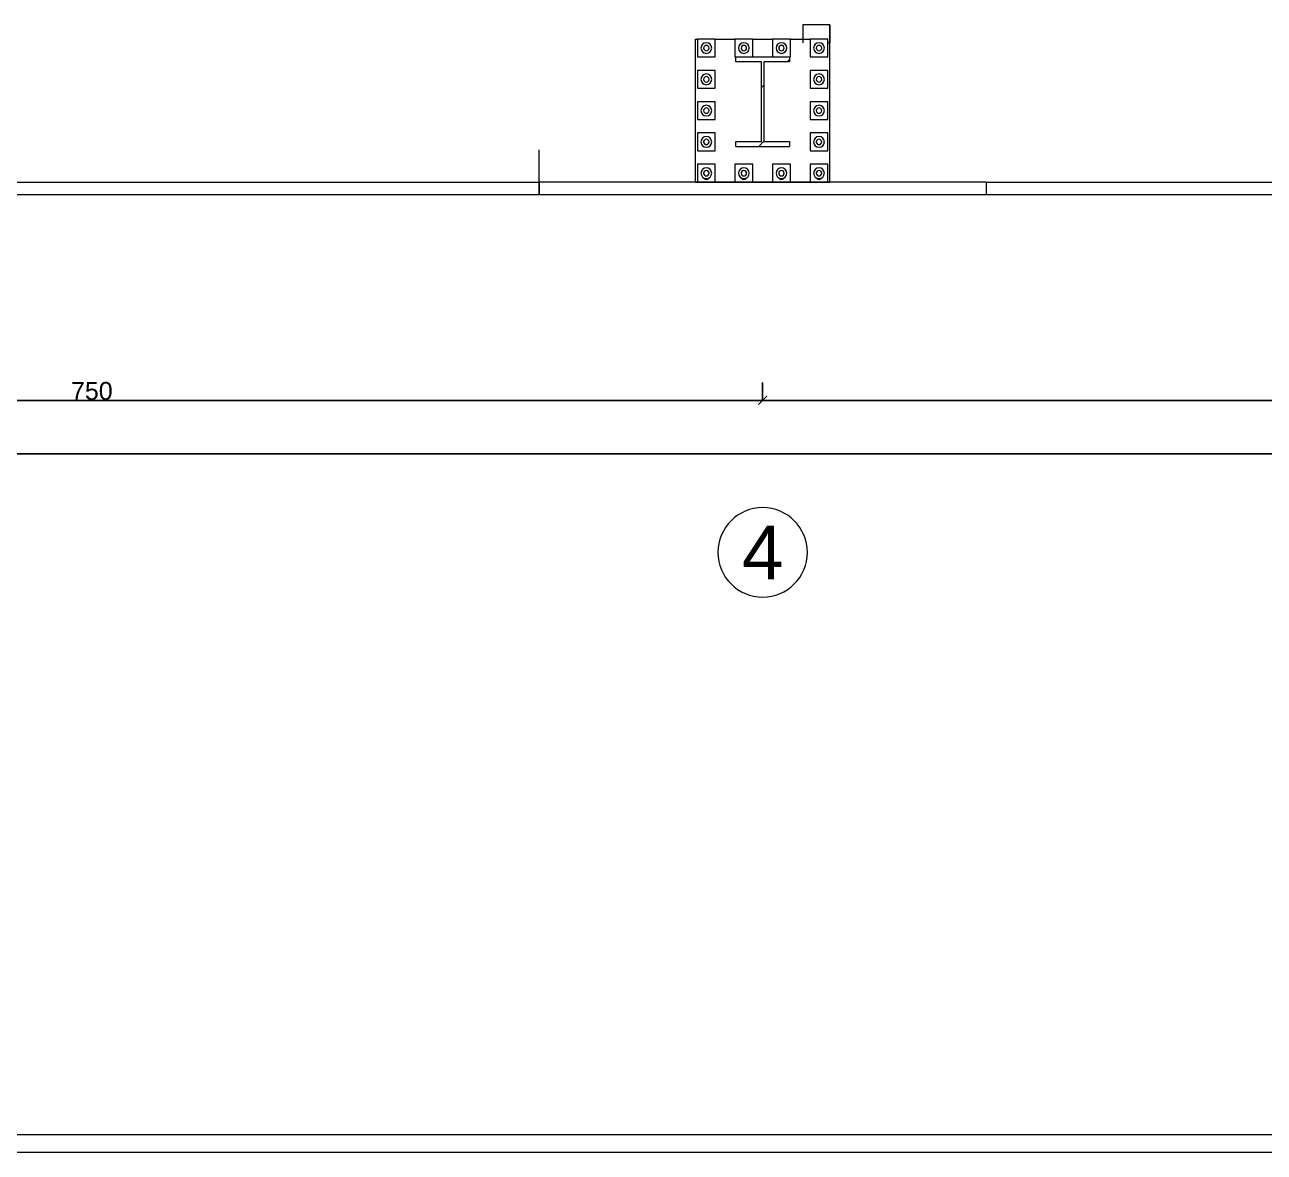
# Model space of a CAD drawing. Header units: centimetres. Extents: x 54005 to 61405, y 90310 to 94744.
# Drawn here: x 56742 to 57435, y 90439 to 91070 of the extents above; entities that cross this region are included whole.
import ezdxf
from ezdxf.enums import TextEntityAlignment as Align

# ---------------------------------------------------------------- set-up
doc = ezdxf.new("R2010")
doc.units = ezdxf.units.CM
doc.header["$LTSCALE"] = 25
doc.layers.get('0').update_dxf_attribs({"lineweight": 0})
doc.layers.get('Defpoints').update_dxf_attribs({"color": 115, "lineweight": 0})
doc.layers.add('ÖLCULENDIRME', color=115, linetype='Continuous', lineweight=5)
doc.styles.add('PEN-NO', font='arial.ttf')
doc.styles.get("Standard").update_dxf_attribs({"font": 'arial.ttf'})
doc.styles.add('YAZI', font='arial.ttf', dxfattribs={"height": 30})
doc.dimstyles.new('iç ölçü le', dxfattribs={"dimtxt": 10, "dimasz": 5, "dimexe": 10, "dimexo": 10, "dimgap": 0.09, "dimtad": 1, "dimdec": 0, "dimzin": 0, "dimdsep": 46, "dimtxsty": 'Standard', "dimblk": 'ARCHTICK', "dimcen": 0.09, "dimclrt": 7, "dimadec": 0, "dimazin": 0, "dimtfac": 1, "dimtdec": 0, "dimtofl": 0, "dimtmove": 0, "dimatfit": 3, "dimldrblk": 'DOT', "dimfxl": 20, "dimfxlon": 1, "dimtolj": 1, "dimtzin": 0, "dimarcsym": 0})

# ---------------------------------------------------------------- blocks, each defined once
blk = doc.blocks.new('AKS-NO')
blk.add_circle((0, 0), 62.5)
at = {"style": 'YAZI'}
blk.add_attdef('AKSNO', text='', height=50, dxfattribs=at).set_placement((0, 0), align=Align.MIDDLE_CENTER)
blk = doc.blocks.new('_ArchTick')
at = {"color": 0, "linetype": 'ByBlock', "const_width": 0.15}
blk.add_lwpolyline([(-0.5, -0.5), (0.5, 0.5)], dxfattribs=at)
blk = doc.blocks.new('*D32')
at = {"layer": 'Defpoints', "color": 0, "transparency": 16777216}
for p in [(54210.39, 90859.61), (61199.39, 90859.61), (61199.39, 90829.61)]:
    blk.add_point(p, dxfattribs=at)
at = {"layer": 'ÖLCULENDIRME', "color": 0, "lineweight": -2, "transparency": 16777216}
for p, q in [((54210.39, 90849.61), (54210.39, 90819.61)), ((61199.39, 90849.61), (61199.39, 90819.61)), ((54210.39, 90829.61), (61199.39, 90829.61))]:
    blk.add_line(p, q, dxfattribs=at)
at = {"layer": 'ÖLCULENDIRME', "color": 0, "lineweight": -2, "transparency": 16777216, "xscale": 5, "yscale": 5, "zscale": 5, "rotation": 180}
blk.add_blockref('_ArchTick', (54210.39, 90829.61), dxfattribs=at)
at = {"layer": 'ÖLCULENDIRME', "color": 0, "lineweight": -2, "transparency": 16777216, "xscale": 5, "yscale": 5, "zscale": 5}
blk.add_blockref('_ArchTick', (61199.39, 90829.61), dxfattribs=at)
at = {"layer": 'ÖLCULENDIRME', "color": 7, "transparency": 16777216, "insert": (57704.89, 90834.81), "char_height": 10, "attachment_point": 5}
blk.add_mtext('\\A1;6989', dxfattribs=at)
blk = doc.blocks.new('_Dot')
at = {"color": 0, "linetype": 'ByBlock', "lineweight": -2}
blk.add_line((-0.5, 0), (-1, 0), dxfattribs=at)
at = {"color": 0, "linetype": 'ByBlock', "const_width": 0.5}
blk.add_lwpolyline([(-0.25, 0, 1), (0.25, 0, 1)], format="xyb", close=True, dxfattribs=at)
blk = doc.blocks.new('*D36')
at = {"layer": 'Defpoints', "color": 0, "transparency": 16777216}
for p in [(56404.89, 90859.61), (57154.89, 90859.61), (57154.89, 90859.61)]:
    blk.add_point(p, dxfattribs=at)
at = {"layer": 'ÖLCULENDIRME', "color": 0, "lineweight": -2, "transparency": 16777216}
for p, q in [((56404.89, 90859.61), (56404.89, 90869.61)), ((57154.89, 90859.61), (57154.89, 90869.61)), ((56404.89, 90859.61), (57154.89, 90859.61))]:
    blk.add_line(p, q, dxfattribs=at)
at = {"layer": 'ÖLCULENDIRME', "color": 0, "lineweight": -2, "transparency": 16777216, "xscale": 5, "yscale": 5, "zscale": 5, "rotation": 180}
blk.add_blockref('_ArchTick', (56404.89, 90859.61), dxfattribs=at)
at = {"layer": 'ÖLCULENDIRME', "color": 0, "lineweight": -2, "transparency": 16777216, "xscale": 5, "yscale": 5, "zscale": 5}
blk.add_blockref('_ArchTick', (57154.89, 90859.61), dxfattribs=at)
at = {"layer": 'ÖLCULENDIRME', "color": 7, "transparency": 16777216, "insert": (56779.89, 90864.81), "char_height": 10, "attachment_point": 5}
blk.add_mtext('\\A1;750', dxfattribs=at)
blk = doc.blocks.new('*D37')
at = {"layer": 'Defpoints', "color": 0, "transparency": 16777216}
for p in [(57154.89, 90859.61), (57904.89, 90859.61), (57904.89, 90859.61)]:
    blk.add_point(p, dxfattribs=at)
at = {"layer": 'ÖLCULENDIRME', "color": 0, "lineweight": -2, "transparency": 16777216}
for p, q in [((57154.89, 90859.61), (57154.89, 90869.61)), ((57904.89, 90859.61), (57904.89, 90869.61)), ((57154.89, 90859.61), (57904.89, 90859.61))]:
    blk.add_line(p, q, dxfattribs=at)
at = {"layer": 'ÖLCULENDIRME', "color": 0, "lineweight": -2, "transparency": 16777216, "xscale": 5, "yscale": 5, "zscale": 5, "rotation": 180}
blk.add_blockref('_ArchTick', (57154.89, 90859.61), dxfattribs=at)
at = {"layer": 'ÖLCULENDIRME', "color": 0, "lineweight": -2, "transparency": 16777216, "xscale": 5, "yscale": 5, "zscale": 5}
blk.add_blockref('_ArchTick', (57904.89, 90859.61), dxfattribs=at)
at = {"layer": 'ÖLCULENDIRME', "color": 7, "transparency": 16777216, "insert": (57529.89, 90864.81), "char_height": 10, "attachment_point": 5}
blk.add_mtext('\\A1;750', dxfattribs=at)

msp = doc.modelspace()

# ---------------------------------------------------------------- linework, layer by layer
for points in [[(55369.38, 90439.18), (61224.38, 90439.18), (61224.38, 94614.18), (55369.38, 94614.18)], [(55379.38, 90449.18), (61214.38, 90449.18), (61214.38, 94604.18), (55379.38, 94604.18)]]:
    msp.add_lwpolyline(points, close=True)
at = {"layer": 'ÖLCULENDIRME'}
for p, q in [((57192.39, 91069.61), (57177.39, 91069.61)), ((57177.39, 91069.61), (57177.39, 91059.61)), ((57192.39, 91059.61), (57192.39, 91069.61)), ((57192.39, 91069.61), (57192.39, 91059.61)), ((57117.39, 91061.61), (57118.39, 91061.61)), ((57117.39, 90981.61), (57117.39, 91061.61)), ((57128.39, 91061.61), (57118.39, 91061.61)), ((57118.39, 91061.61), (57118.39, 91051.61)), ((57128.39, 91061.61), (57139.39, 91061.61)), ((57128.39, 91051.61), (57128.39, 91061.61)), ((57149.39, 91061.61), (57139.39, 91061.61)), ((57139.39, 91061.61), (57139.39, 91051.61)), ((57149.39, 91061.61), (57160.39, 91061.61)), ((57149.39, 91051.61), (57149.39, 91061.61)), ((57170.39, 91061.61), (57160.39, 91061.61)), ((57160.39, 91061.61), (57160.39, 91051.61)), ((57170.39, 91061.61), (57181.39, 91061.61)), ((57170.39, 91051.61), (57170.39, 91061.61)), ((57191.39, 91061.61), (57181.39, 91061.61)), ((57181.39, 91061.61), (57181.39, 91051.61)), ((57191.39, 91051.61), (57191.39, 91061.61)), ((57191.39, 91059.61), (57192.39, 91059.61)), ((57192.39, 90981.61), (57192.39, 91061.61)), ((57118.39, 91051.61), (57128.39, 91051.61)), ((57139.39, 91051.61), (57149.39, 91051.61)), ((57139.89, 91048.81), (57139.89, 91051.61)), ((57139.89, 91051.61), (57169.89, 91051.61)), ((57160.39, 91051.61), (57170.39, 91051.61)), ((57169.89, 91051.61), (57169.89, 91048.81)), ((57181.39, 91051.61), (57191.39, 91051.61)), ((57128.39, 91044.11), (57118.39, 91044.11)), ((57118.39, 91044.11), (57118.39, 91034.11)), ((57128.39, 91034.11), (57128.39, 91044.11)), ((57154.17, 91048.81), (57139.89, 91048.81)), ((57154.17, 91004.41), (57154.17, 91048.81)), ((57169.89, 91048.81), (57155.62, 91048.81)), ((57155.62, 91048.81), (57155.62, 91004.41)), ((57168.52, 91048.81), (57169.89, 91050.18)), ((57191.39, 91044.11), (57181.39, 91044.11)), ((57181.39, 91044.11), (57181.39, 91034.11)), ((57191.39, 91034.11), (57191.39, 91044.11)), ((57118.39, 91034.11), (57128.39, 91034.11)), ((57154.17, 91034.46), (57155.61, 91035.9)), ((57155.61, 91035.9), (57155.62, 91035.91)), ((57181.39, 91034.11), (57191.39, 91034.11)), ((57128.39, 91026.61), (57118.39, 91026.61)), ((57118.39, 91026.61), (57118.39, 91016.61)), ((57128.39, 91016.61), (57128.39, 91026.61)), ((57191.39, 91026.61), (57181.39, 91026.61)), ((57181.39, 91026.61), (57181.39, 91016.61)), ((57191.39, 91016.61), (57191.39, 91026.61)), ((57118.39, 91016.61), (57128.39, 91016.61)), ((57181.39, 91016.61), (57191.39, 91016.61)), ((57128.39, 91009.11), (57118.39, 91009.11)), ((57118.39, 91009.11), (57118.39, 90999.11)), ((57128.39, 90999.11), (57128.39, 91009.11)), ((57139.89, 91001.61), (57139.89, 91004.41)), ((57139.89, 91004.41), (57154.17, 91004.41)), ((57152.76, 91001.61), (57155.62, 91004.48)), ((57155.62, 91004.41), (57169.89, 91004.41)), ((57169.89, 91004.41), (57169.89, 91001.61)), ((57191.39, 91009.11), (57181.39, 91009.11)), ((57181.39, 91009.11), (57181.39, 90999.11)), ((57191.39, 90999.11), (57191.39, 91009.11)), ((57029.89, 90974.61), (57029.89, 90999.61)), ((57118.39, 90999.11), (57128.39, 90999.11)), ((57139.89, 91001.61), (57169.89, 91001.61)), ((57181.39, 90999.11), (57191.39, 90999.11)), ((57128.39, 90991.61), (57118.39, 90991.61)), ((57118.39, 90991.61), (57118.39, 90981.61)), ((57128.39, 90981.61), (57128.39, 90991.61)), ((57149.39, 90991.61), (57139.39, 90991.61)), ((57139.39, 90991.61), (57139.39, 90981.61)), ((57149.39, 90981.61), (57149.39, 90991.61)), ((57170.39, 90991.61), (57160.39, 90991.61)), ((57160.39, 90991.61), (57160.39, 90981.61)), ((57170.39, 90981.61), (57170.39, 90991.61)), ((57191.39, 90991.61), (57181.39, 90991.61)), ((57181.39, 90991.61), (57181.39, 90981.61)), ((57191.39, 90981.61), (57191.39, 90991.61)), ((56529.89, 90981.61), (57029.89, 90981.61)), ((57029.89, 90981.61), (57029.89, 90974.61)), ((57117.39, 90981.61), (57118.39, 90981.61)), ((57118.39, 90981.61), (57128.39, 90981.61)), ((57128.39, 90981.61), (57139.39, 90981.61)), ((57139.39, 90981.61), (57149.39, 90981.61)), ((57149.39, 90981.61), (57160.39, 90981.61)), ((57160.39, 90981.61), (57170.39, 90981.61)), ((57170.39, 90981.61), (57181.39, 90981.61)), ((57181.39, 90981.61), (57191.39, 90981.61)), ((57191.39, 90981.61), (57192.39, 90981.61)), ((57279.89, 90981.61), (57279.89, 90974.61)), ((57279.89, 90981.61), (57779.89, 90981.61)), ((57029.89, 90974.61), (56529.89, 90974.61)), ((57779.89, 90974.61), (57279.89, 90974.61))]:
    msp.add_line(p, q, dxfattribs=at)
for points in [[(57279.89, 90981.61), (57029.89, 90981.61)], [(57279.89, 90974.61), (57029.89, 90974.61)]]:
    msp.add_lwpolyline(points, dxfattribs=at)
for centre, radius, start, end in [((57123.39, 91056.61), 3, 0, 180), ((57123.39, 91056.61), 1.5, 0, 180), ((57123.39, 91056.61), 1.5, 124.94342, 145.05658), ((57123.39, 91056.61), 1.5, 62.97793, 117.02207), ((57123.39, 91056.61), 1.5, 34.94342, 55.05658), ((57144.39, 91056.61), 3, 0, 180), ((57144.39, 91056.61), 1.5, 0, 180), ((57144.39, 91056.61), 1.5, 124.94342, 145.05658), ((57144.39, 91056.61), 1.5, 62.97793, 117.02207), ((57144.39, 91056.61), 1.5, 34.94342, 55.05658), ((57165.39, 91056.61), 3, 0, 180), ((57165.39, 91056.61), 1.5, 0, 180), ((57165.39, 91056.61), 1.5, 124.94342, 145.05658), ((57165.39, 91056.61), 1.5, 62.97793, 117.02207), ((57165.39, 91056.61), 1.5, 34.94342, 55.05658), ((57186.39, 91056.61), 3, 0, 180), ((57186.39, 91056.61), 1.5, 0, 180), ((57186.39, 91056.61), 1.5, 124.94342, 145.05658), ((57186.39, 91056.61), 1.5, 62.97793, 117.02207), ((57186.39, 91056.61), 1.5, 34.94342, 55.05658), ((57123.39, 91056.61), 3, 180, 0), ((57123.39, 91056.61), 1.5, 152.97793, 207.02207), ((57123.39, 91056.61), 1.5, 180, 0), ((57123.39, 91056.61), 1.5, 214.94342, 235.05658), ((57123.39, 91056.61), 1.5, 242.97793, 297.02207), ((57123.39, 91056.61), 1.5, 304.94342, 325.05658), ((57123.39, 91056.61), 1.5, 332.97793, 27.02207), ((57144.39, 91056.61), 3, 180, 0), ((57144.39, 91056.61), 1.5, 152.97793, 207.02207), ((57144.39, 91056.61), 1.5, 180, 0), ((57144.39, 91056.61), 1.5, 214.94342, 235.05658), ((57144.39, 91056.61), 1.5, 242.97793, 297.02207), ((57144.39, 91056.61), 1.5, 304.94342, 325.05658), ((57144.39, 91056.61), 1.5, 332.97793, 27.02207), ((57165.39, 91056.61), 3, 180, 0), ((57165.39, 91056.61), 1.5, 152.97793, 207.02207), ((57165.39, 91056.61), 1.5, 180, 0), ((57165.39, 91056.61), 1.5, 214.94342, 235.05658), ((57165.39, 91056.61), 1.5, 242.97793, 297.02207), ((57165.39, 91056.61), 1.5, 304.94342, 325.05658), ((57165.39, 91056.61), 1.5, 332.97793, 27.02207), ((57186.39, 91056.61), 3, 180, 0), ((57186.39, 91056.61), 1.5, 152.97793, 207.02207), ((57186.39, 91056.61), 1.5, 180, 0), ((57186.39, 91056.61), 1.5, 214.94342, 235.05658), ((57186.39, 91056.61), 1.5, 242.97793, 297.02207), ((57186.39, 91056.61), 1.5, 304.94342, 325.05658), ((57186.39, 91056.61), 1.5, 332.97793, 27.02207), ((57123.39, 91039.11), 3, 0, 180), ((57123.39, 91039.11), 3, 180, 0), ((57123.39, 91039.11), 1.5, 0, 180), ((57123.39, 91039.11), 1.5, 152.97793, 207.02207), ((57123.39, 91039.11), 1.5, 180, 0), ((57123.39, 91039.11), 1.5, 124.94342, 145.05658), ((57123.39, 91039.11), 1.5, 214.94342, 235.05658), ((57123.39, 91039.11), 1.5, 62.97793, 117.02207), ((57123.39, 91039.11), 1.5, 242.97793, 297.02207), ((57123.39, 91039.11), 1.5, 34.94342, 55.05658), ((57123.39, 91039.11), 1.5, 304.94342, 325.05658), ((57123.39, 91039.11), 1.5, 332.97793, 27.02207), ((57186.39, 91039.11), 3, 0, 180), ((57186.39, 91039.11), 3, 180, 0), ((57186.39, 91039.11), 1.5, 0, 180), ((57186.39, 91039.11), 1.5, 152.97793, 207.02207), ((57186.39, 91039.11), 1.5, 180, 0), ((57186.39, 91039.11), 1.5, 124.94342, 145.05658), ((57186.39, 91039.11), 1.5, 214.94342, 235.05658), ((57186.39, 91039.11), 1.5, 62.97793, 117.02207), ((57186.39, 91039.11), 1.5, 242.97793, 297.02207), ((57186.39, 91039.11), 1.5, 34.94342, 55.05658), ((57186.39, 91039.11), 1.5, 304.94342, 325.05658), ((57186.39, 91039.11), 1.5, 332.97793, 27.02207), ((57123.39, 91021.61), 3, 0, 180), ((57123.39, 91021.61), 1.5, 0, 180), ((57123.39, 91021.61), 1.5, 62.97793, 117.02207), ((57186.39, 91021.61), 3, 0, 180), ((57186.39, 91021.61), 1.5, 0, 180), ((57186.39, 91021.61), 1.5, 62.97793, 117.02207), ((57123.39, 91021.61), 3, 180, 0), ((57123.39, 91021.61), 1.5, 152.97793, 207.02207), ((57123.39, 91021.61), 1.5, 180, 0), ((57123.39, 91021.61), 1.5, 124.94342, 145.05658), ((57123.39, 91021.61), 1.5, 214.94342, 235.05658), ((57123.39, 91021.61), 1.5, 242.97793, 297.02207), ((57123.39, 91021.61), 1.5, 34.94342, 55.05658), ((57123.39, 91021.61), 1.5, 304.94342, 325.05658), ((57123.39, 91021.61), 1.5, 332.97793, 27.02207), ((57186.39, 91021.61), 3, 180, 0), ((57186.39, 91021.61), 1.5, 152.97793, 207.02207), ((57186.39, 91021.61), 1.5, 180, 0), ((57186.39, 91021.61), 1.5, 124.94342, 145.05658), ((57186.39, 91021.61), 1.5, 214.94342, 235.05658), ((57186.39, 91021.61), 1.5, 242.97793, 297.02207), ((57186.39, 91021.61), 1.5, 34.94342, 55.05658), ((57186.39, 91021.61), 1.5, 304.94342, 325.05658), ((57186.39, 91021.61), 1.5, 332.97793, 27.02207), ((57123.39, 91004.11), 3, 0, 180), ((57123.39, 91004.11), 3, 180, 0), ((57123.39, 91004.11), 1.5, 0, 180), ((57123.39, 91004.11), 1.5, 152.97793, 207.02207), ((57123.39, 91004.11), 1.5, 180, 0), ((57123.39, 91004.11), 1.5, 124.94342, 145.05658), ((57123.39, 91004.11), 1.5, 214.94342, 235.05658), ((57123.39, 91004.11), 1.5, 62.97793, 117.02207), ((57123.39, 91004.11), 1.5, 242.97793, 297.02207), ((57123.39, 91004.11), 1.5, 34.94342, 55.05658), ((57123.39, 91004.11), 1.5, 304.94342, 325.05658), ((57123.39, 91004.11), 1.5, 332.97793, 27.02207), ((57186.39, 91004.11), 3, 0, 180), ((57186.39, 91004.11), 3, 180, 0), ((57186.39, 91004.11), 1.5, 0, 180), ((57186.39, 91004.11), 1.5, 152.97793, 207.02207), ((57186.39, 91004.11), 1.5, 180, 0), ((57186.39, 91004.11), 1.5, 124.94342, 145.05658), ((57186.39, 91004.11), 1.5, 214.94342, 235.05658), ((57186.39, 91004.11), 1.5, 62.97793, 117.02207), ((57186.39, 91004.11), 1.5, 242.97793, 297.02207), ((57186.39, 91004.11), 1.5, 34.94342, 55.05658), ((57186.39, 91004.11), 1.5, 304.94342, 325.05658), ((57186.39, 91004.11), 1.5, 332.97793, 27.02207), ((57123.39, 90986.61), 3, 0, 180), ((57144.39, 90986.61), 3, 0, 180), ((57165.39, 90986.61), 3, 0, 180), ((57186.39, 90986.61), 3, 0, 180), ((57123.39, 90986.61), 3, 180, 0), ((57123.39, 90986.61), 1.5, 0, 180), ((57123.39, 90986.61), 1.5, 152.97793, 207.02207), ((57123.39, 90986.61), 1.5, 180, 0), ((57123.39, 90986.61), 1.5, 124.94342, 145.05658), ((57123.39, 90984.61), 1.5, 214.94342, 235.05658), ((57123.39, 90986.61), 1.5, 62.97793, 117.02207), ((57123.39, 90984.61), 1.5, 242.97793, 297.02207), ((57123.39, 90986.61), 1.5, 34.94342, 55.05658), ((57123.39, 90984.61), 1.5, 304.94342, 325.05658), ((57123.39, 90986.61), 1.5, 332.97793, 27.02207), ((57144.39, 90986.61), 3, 180, 0), ((57144.39, 90986.61), 1.5, 0, 180), ((57144.39, 90986.61), 1.5, 152.97793, 207.02207), ((57144.39, 90986.61), 1.5, 180, 0), ((57144.39, 90986.61), 1.5, 124.94342, 145.05658), ((57144.39, 90984.61), 1.5, 214.94342, 235.05658), ((57144.39, 90986.61), 1.5, 62.97793, 117.02207), ((57144.39, 90984.61), 1.5, 242.97793, 297.02207), ((57144.39, 90986.61), 1.5, 34.94342, 55.05658), ((57144.39, 90984.61), 1.5, 304.94342, 325.05658), ((57144.39, 90986.61), 1.5, 332.97793, 27.02207), ((57165.39, 90986.61), 3, 180, 0), ((57165.39, 90986.61), 1.5, 0, 180), ((57165.39, 90986.61), 1.5, 152.97793, 207.02207), ((57165.39, 90986.61), 1.5, 180, 0), ((57165.39, 90986.61), 1.5, 124.94342, 145.05658), ((57165.39, 90984.61), 1.5, 214.94342, 235.05658), ((57165.39, 90986.61), 1.5, 62.97793, 117.02207), ((57165.39, 90984.61), 1.5, 242.97793, 297.02207), ((57165.39, 90986.61), 1.5, 34.94342, 55.05658), ((57165.39, 90984.61), 1.5, 304.94342, 325.05658), ((57165.39, 90986.61), 1.5, 332.97793, 27.02207), ((57186.39, 90986.61), 3, 180, 0), ((57186.39, 90986.61), 1.5, 0, 180), ((57186.39, 90986.61), 1.5, 152.97793, 207.02207), ((57186.39, 90986.61), 1.5, 180, 0), ((57186.39, 90986.61), 1.5, 124.94342, 145.05658), ((57186.39, 90984.61), 1.5, 214.94342, 235.05658), ((57186.39, 90986.61), 1.5, 62.97793, 117.02207), ((57186.39, 90984.61), 1.5, 242.97793, 297.02207), ((57186.39, 90986.61), 1.5, 34.94342, 55.05658), ((57186.39, 90984.61), 1.5, 304.94342, 325.05658), ((57186.39, 90986.61), 1.5, 332.97793, 27.02207)]:
    msp.add_arc(centre, radius, start, end, dxfattribs=at)

# ---------------------------------------------------------------- block references
ref = msp.add_blockref('AKS-NO', (57154.89, 90774.61), dxfattribs=dict(at, xscale=-0.4000000000232831, yscale=0.4000000000232831, zscale=0.4, rotation=180))
ref.add_attrib('AKSNO', '4', dxfattribs={"layer": '0', "height": 30, "style": 'PEN-NO'}).set_placement((57154.89, 90774.61), align=Align.MIDDLE_CENTER)

# ---------------------------------------------------------------- dimensions: what is measured, and where the dimension line sits
for base, p1, p2, picture, middle in [((57154.89, 90859.61), (56404.89, 90859.61), (57154.89, 90859.61), '*D36', (56779.89, 90864.81)), ((57904.89, 90859.61), (57154.89, 90859.61), (57904.89, 90859.61), '*D37', (57529.89, 90864.81))]:
    dim = msp.add_linear_dim(base=base, p1=p1, p2=p2, dimstyle='iç ölçü le', override={"dimtmove": 1}, dxfattribs=at)
    dim.commit()
    dim.dimension.update_dxf_attribs({"geometry": picture, "text_midpoint": middle})
dim = msp.add_linear_dim(base=(61199.39, 90829.61), p1=(54210.39, 90859.61), p2=(61199.39, 90859.61), dimstyle='iç ölçü le', dxfattribs=at)
dim.commit()
dim.dimension.update_dxf_attribs({"geometry": '*D32', "text_midpoint": (57704.89, 90834.81)})

doc.saveas('drawing.dxf')
